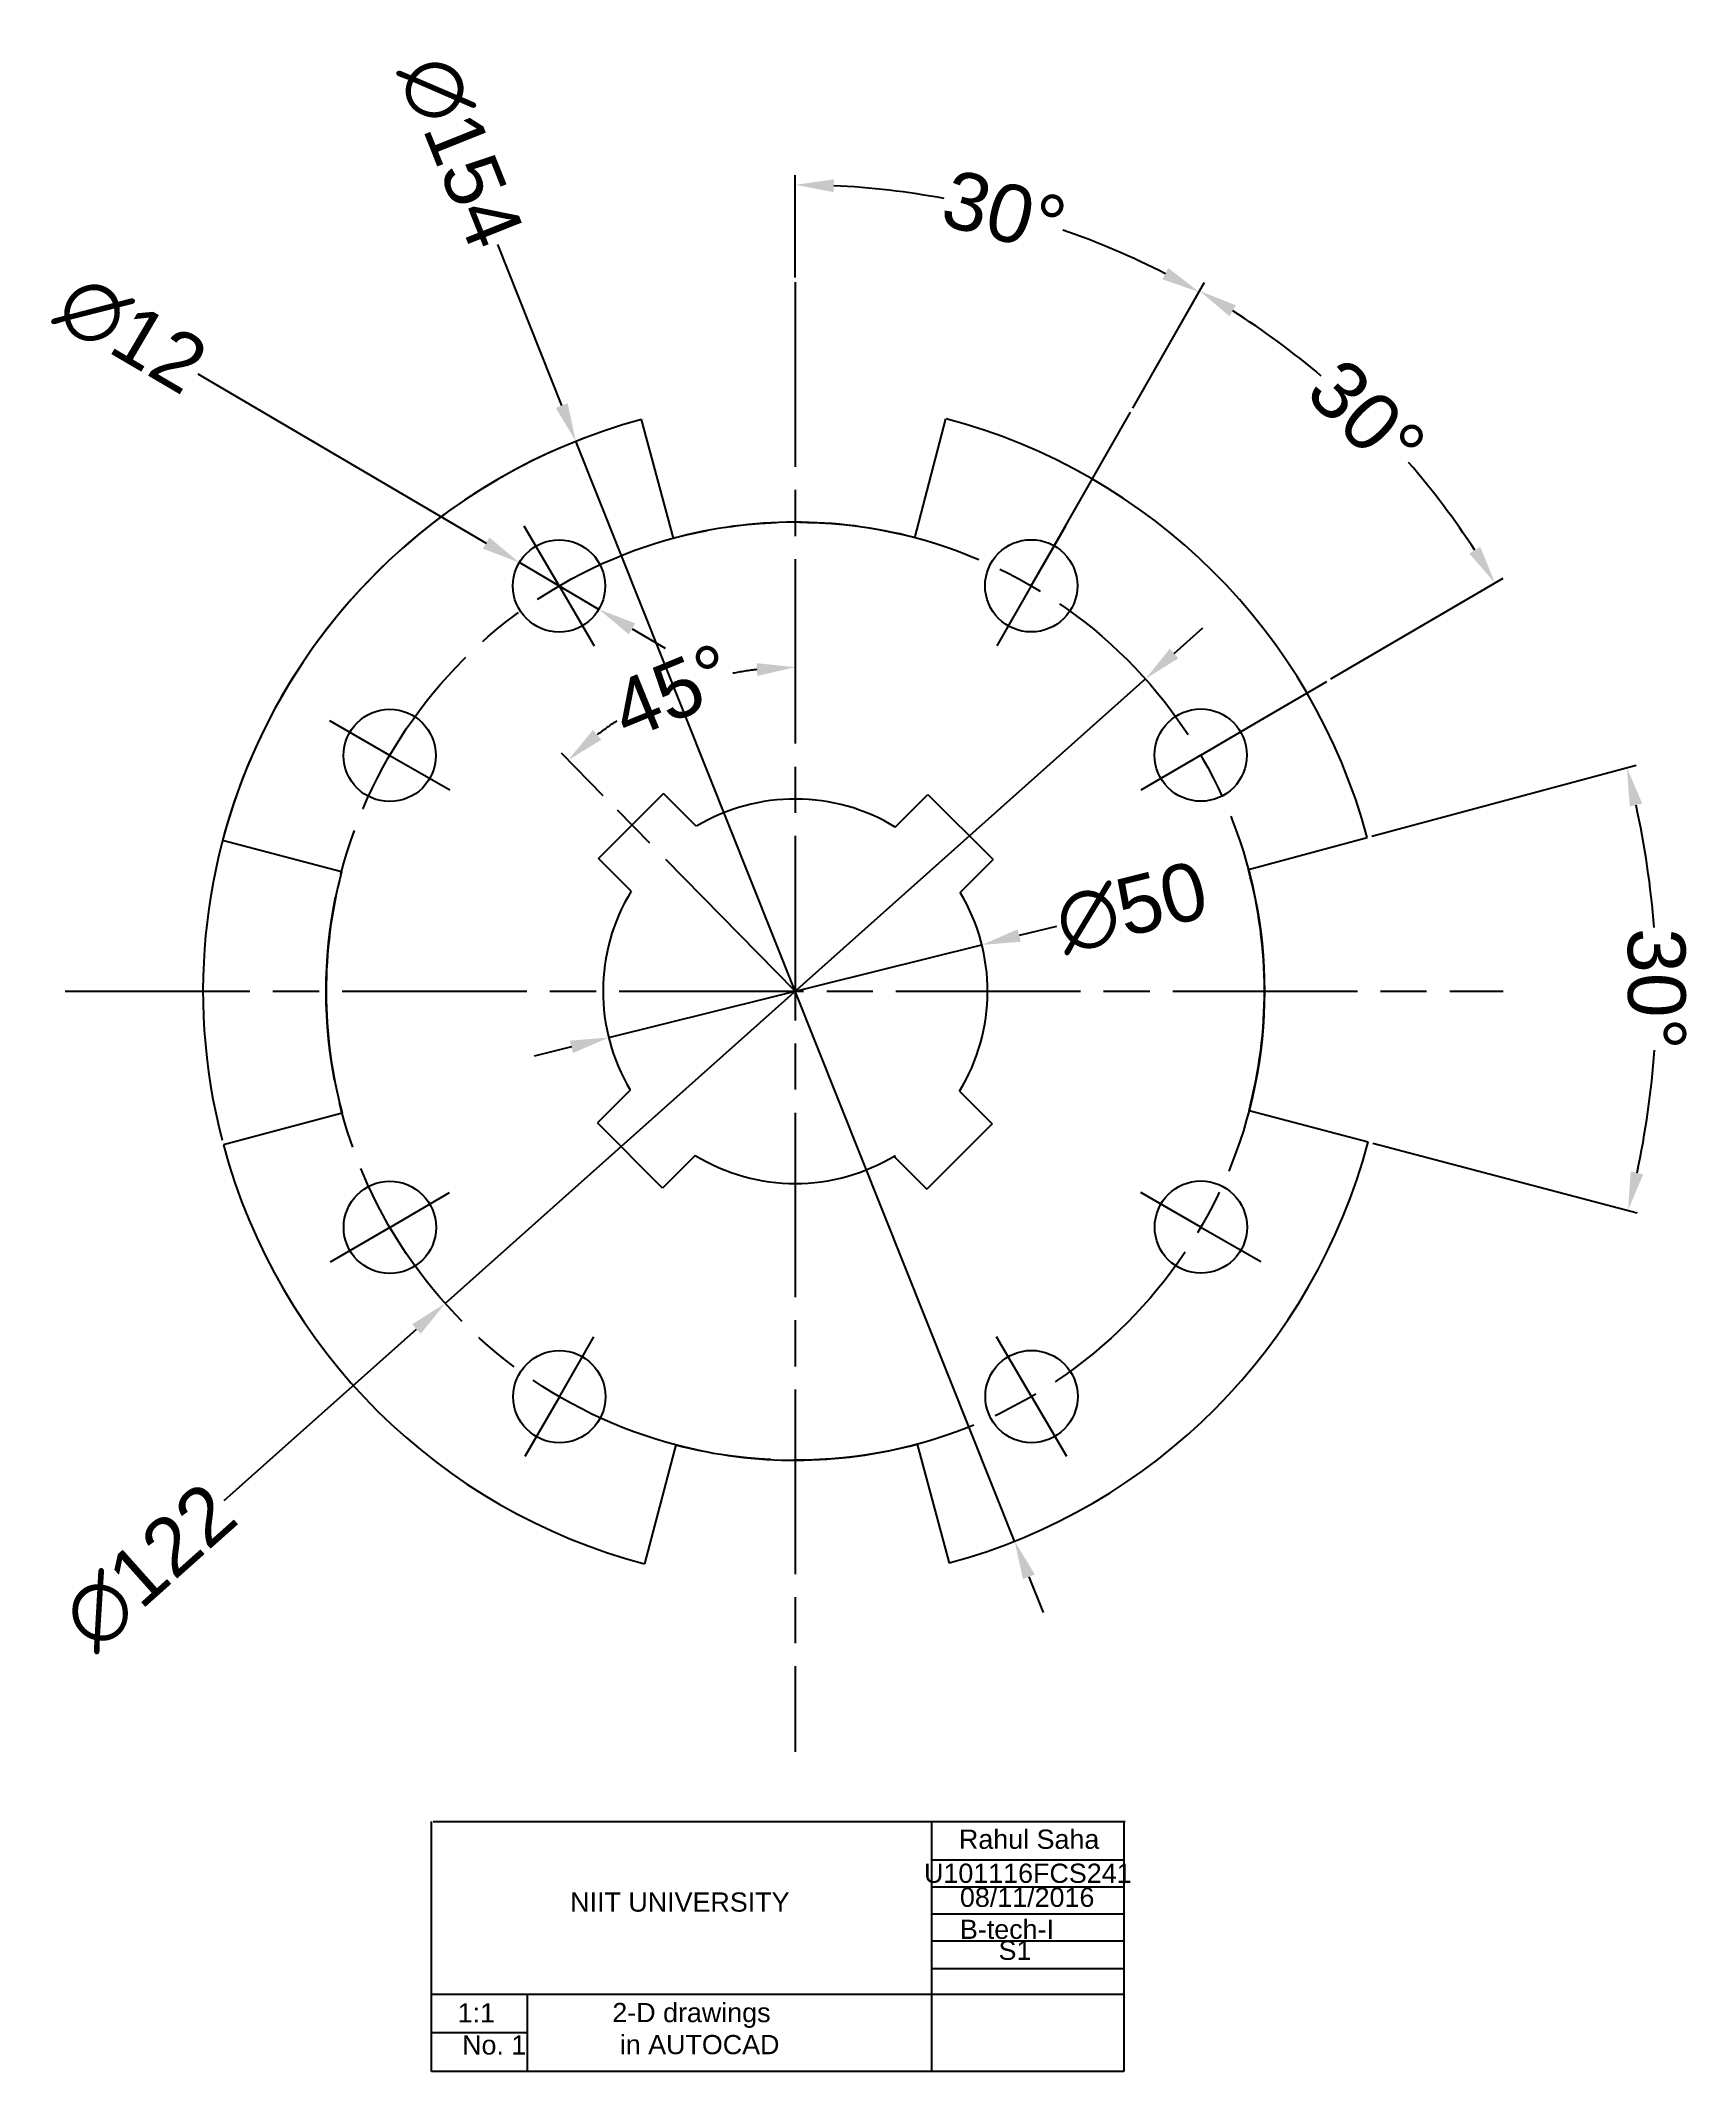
# Model space of a CAD drawing. Header units: millimetres. Extents: x 127 to 3869, y 42 to 1456.
# Drawn here: x 127.5 to 342.5, y 41.8 to 305.9 of the extents above; entities outside this region: 1.
import ezdxf

# ---------------------------------------------------------------- set-up
doc = ezdxf.new("R2010")
doc.units = ezdxf.units.MM
doc.linetypes.add('ACAD_ISO08W100', pattern=[36, 24, -3, 6, -3])
doc.styles.get("Standard").update_dxf_attribs({"font": 'arial.ttf'})
doc.dimstyles.new('ISO-25', dxfattribs={"dimtxt": 7.5, "dimasz": 5, "dimexe": 1.25, "dimexo": 0.625, "dimtad": 0, "dimtxsty": 'Standard', "dimcen": 2.5, "dimclrd": 2, "dimclrt": 6, "dimadec": 0, "dimazin": 0, "dimtfac": 1, "dimtmove": 0, "dimatfit": 3, "dimfxl": 1, "dimarcsym": 0})

# ---------------------------------------------------------------- blocks, each defined once
blk = doc.blocks.new('*U1')
for p, q in [((-6.36, 2.12), (-2.12, 6.36)), ((-2.12, 6.36), (6.36, -2.12)), ((2.12, -6.36), (6.36, -2.12))]:
    blk.add_line(p, q)
blk = doc.blocks.new('*U2')
at = {"color": 0, "linetype": 'ByBlock', "lineweight": -2, "transparency": 16777216}
for p, rotation in [((183.4, 165.77), 89.99999999999999), ((183.27, 127.17), 180), ((221.87, 127.04), 269.9999999999999)]:
    blk.add_blockref('*U1', p, dxfattribs=dict(at, rotation=rotation))
blk.add_blockref('*U1', (222, 165.64), dxfattribs=at)
blk = doc.blocks.new('*U3')
for p, q in [((-29.42, 13.84), (-25.35, 29.31)), ((13.97, -29.31), (29.42, -25.16))]:
    blk.add_line(p, q)
at = {"linetype": 'ACAD_ISO08W100'}
for p, q in [((-14.27, 7.58), (-9.78, 15.38)), ((-14.27, 7.58), (-18.76, -0.22)), ((7.77, -14.44), (15.53, -9.9)), ((7.77, -14.44), (0, -18.99))]:
    blk.add_line(p, q, dxfattribs=at)
for centre in [(-14.27, 7.58), (7.77, -14.44)]:
    blk.add_circle(centre, 6)
blk.add_arc((-44.94, -45.15), 77, 15.0491, 75.2571)
blk = doc.blocks.new('*U4')
at = {"color": 0, "linetype": 'ByBlock', "lineweight": -2, "transparency": 16777216}
for p, rotation in [((157.48, 191.34), 90), ((157.69, 101.25), 180), ((247.79, 101.46), 270)]:
    blk.add_blockref('*U3', p, dxfattribs=dict(at, rotation=rotation))
blk.add_blockref('*U3', (247.58, 191.55), dxfattribs=at)
blk = doc.blocks.new('*D5')
at = {"color": 0, "linetype": 'ACAD_ISO08W100', "lineweight": -2, "transparency": 16777216}
blk.add_line((200.63, 207.67), (195.19, 213.21), dxfattribs=at)
at = {"color": 2, "linetype": 'ACAD_ISO08W100', "lineweight": -2, "transparency": 16777216}
for start, end in [(96.8028, 101.1234), (123.3801, 127.7006)]:
    blk.add_arc((225.6, 182.26), 42.14, start, end, dxfattribs=at)
at = {"color": 2, "linetype": 'ACAD_ISO08W100', "transparency": 16777216}
for points in [[(220.56, 224.93), (220.66, 223.27), (225.6, 224.4)], [(200.38, 214.97), (199.28, 216.23), (196.06, 212.31)]]:
    blk.add_solid(points, dxfattribs=at)
at = {"layer": 'Defpoints', "color": 0, "linetype": 'ACAD_ISO08W100', "transparency": 16777216}
for p in [(225.6, 274.46), (214.81, 222.99), (201.06, 207.22), (225.6, 182.26), (225.6, 83.34)]:
    blk.add_point(p, dxfattribs=at)
at = {"color": 6, "linetype": 'ACAD_ISO08W100', "transparency": 16777216, "insert": (209.64, 221.26), "char_height": 7.5, "attachment_point": 5, "rotation": 22.2517}
blk.add_mtext('45°', dxfattribs=at)
blk = doc.blocks.new('*D6')
at = {"color": 0, "lineweight": -2, "transparency": 16777216}
for p, q in [((225.6, 275.09), (225.6, 288.39)), ((269.49, 258.1), (278.73, 274.29))]:
    blk.add_line(p, q, dxfattribs=at)
at = {"color": 2, "lineweight": -2, "transparency": 16777216}
for start, end in [(79.4595, 87.295), (62.9831, 70.8187)]:
    blk.add_arc((225.6, 181.22), 105.92, start, end, dxfattribs=at)
at = {"color": 2, "transparency": 16777216}
for points in [[(230.58, 286.19), (230.62, 287.85), (225.6, 287.14)], [(274.11, 276.31), (273.32, 274.85), (278.11, 273.2)]]:
    blk.add_solid(points, dxfattribs=at)
at = {"layer": 'Defpoints', "color": 0, "transparency": 16777216}
for p in [(261.5, 280.87), (225.6, 274.46), (269.18, 257.56), (259.26, 240.19), (225.6, 83.34)]:
    blk.add_point(p, dxfattribs=at)
at = {"color": 6, "transparency": 16777216, "insert": (252.76, 283.59), "char_height": 7.5, "attachment_point": 5, "rotation": 345.1391}
blk.add_mtext('30°', dxfattribs=at)
blk = doc.blocks.new('*D7')
at = {"color": 0, "lineweight": -2, "transparency": 16777216}
for p, q in [((269.49, 258.1), (278.81, 274.43)), ((295.24, 222.88), (317.65, 235.99))]:
    blk.add_line(p, q, dxfattribs=at)
at = {"color": 2, "lineweight": -2, "transparency": 16777216}
for start, end in [(49.6838, 57.5364), (33.0727, 40.9253)]:
    blk.add_arc((226.38, 182.59), 104.5, start, end, dxfattribs=at)
at = {"color": 2, "transparency": 16777216}
for points in [[(282.04, 270.04), (282.9, 271.47), (278.19, 273.34)], [(314.66, 240.05), (313.24, 239.18), (316.57, 235.36)]]:
    blk.add_solid(points, dxfattribs=at)
at = {"layer": 'Defpoints', "color": 0, "transparency": 16777216}
for p in [(269.18, 257.56), (306.06, 250.2), (259.26, 240.19), (294.7, 222.57), (286.07, 217.52)]:
    blk.add_point(p, dxfattribs=at)
at = {"color": 6, "transparency": 16777216, "insert": (299.88, 256.87), "char_height": 7.5, "attachment_point": 5, "rotation": 315.3045}
blk.add_mtext('30°', dxfattribs=at)
blk = doc.blocks.new('*D8')
at = {"color": 0, "lineweight": -2, "transparency": 16777216}
for p, q in [((300.56, 202.42), (334.92, 211.66)), ((300.67, 162.51), (335.08, 153.45))]:
    blk.add_line(p, q, dxfattribs=at)
at = {"color": 2, "lineweight": -2, "transparency": 16777216}
for start, end in [(4.24, 12.4901), (347.8161, 356.0662)]:
    blk.add_arc((225.6, 182.26), 111.96, start, end, dxfattribs=at)
at = {"color": 2, "transparency": 16777216}
for points in [[(334.1, 206.28), (335.72, 206.67), (333.72, 211.33)], [(335.84, 158.44), (334.22, 158.83), (333.87, 153.77)]]:
    blk.add_solid(points, dxfattribs=at)
at = {"layer": 'Defpoints', "color": 0, "transparency": 16777216}
for p in [(299.96, 202.26), (284.51, 198.1), (337.16, 172.87), (284.59, 166.74), (300.06, 162.67)]:
    blk.add_point(p, dxfattribs=at)
at = {"color": 6, "transparency": 16777216, "insert": (337.56, 182.56), "char_height": 7.5, "attachment_point": 5, "rotation": 270.1531}
blk.add_mtext('30°', dxfattribs=at)
blk = doc.blocks.new('*D9')
at = {"color": 2, "lineweight": -2, "transparency": 16777216}
for p, q in [((147.93, 262.58), (185.41, 240.54)), ((200.06, 231.93), (189.72, 238.01)), ((204.37, 229.39), (208.68, 226.86))]:
    blk.add_line(p, q, dxfattribs=at)
at = {"color": 2, "transparency": 16777216}
for points in [[(185.83, 241.26), (184.98, 239.83), (189.72, 238.01)], [(204.79, 230.11), (203.95, 228.68), (200.06, 231.93)]]:
    blk.add_solid(points, dxfattribs=at)
at = {"layer": 'Defpoints', "color": 0, "transparency": 16777216}
for p in [(189.72, 238.01), (200.06, 231.93)]:
    blk.add_point(p, dxfattribs=at)
at = {"color": 6, "transparency": 16777216, "insert": (139.28, 267.66), "char_height": 7.5, "attachment_point": 5, "rotation": 329.5496}
blk.add_mtext('∅12', dxfattribs=at)
blk = doc.blocks.new('*D10')
at = {"color": 2, "lineweight": -2, "transparency": 16777216}
for p, q in [((259.56, 190.7), (254.71, 189.5)), ((201.34, 176.23), (249.86, 188.29)), ((196.48, 175.03), (191.63, 173.82))]:
    blk.add_line(p, q, dxfattribs=at)
at = {"color": 2, "transparency": 16777216}
for points in [[(254.51, 190.31), (254.91, 188.69), (249.86, 188.29)], [(196.28, 175.84), (196.68, 174.22), (201.34, 176.23)]]:
    blk.add_solid(points, dxfattribs=at)
at = {"layer": 'Defpoints', "color": 0, "transparency": 16777216}
for p in [(249.86, 188.29), (201.34, 176.23)]:
    blk.add_point(p, dxfattribs=at)
at = {"color": 6, "transparency": 16777216, "insert": (269.33, 193.13), "char_height": 7.5, "attachment_point": 5, "rotation": 13.9551}
blk.add_mtext('∅50', dxfattribs=at)
blk = doc.blocks.new('*D11')
at = {"color": 2, "lineweight": -2, "transparency": 16777216}
for p, q in [((274.85, 226.2), (278.58, 229.52)), ((271.12, 222.87), (180.08, 141.66)), ((151.32, 116.01), (176.34, 138.33))]:
    blk.add_line(p, q, dxfattribs=at)
at = {"color": 2, "transparency": 16777216}
for points in [[(274.3, 226.82), (275.41, 225.57), (271.12, 222.87)], [(175.79, 138.95), (176.9, 137.71), (180.08, 141.66)]]:
    blk.add_solid(points, dxfattribs=at)
at = {"layer": 'Defpoints', "color": 0, "transparency": 16777216}
for p in [(271.12, 222.87), (180.08, 141.66)]:
    blk.add_point(p, dxfattribs=at)
at = {"color": 6, "transparency": 16777216, "insert": (141.65, 107.39), "char_height": 7.5, "attachment_point": 5, "rotation": 41.7324}
blk.add_mtext('∅122', dxfattribs=at)
blk = doc.blocks.new('*D12')
at = {"color": 2, "lineweight": -2, "transparency": 16777216}
for p, q in [((186.88, 279.36), (195.22, 258.43)), ((254.12, 110.74), (197.07, 253.78)), ((255.97, 106.1), (257.83, 101.45))]:
    blk.add_line(p, q, dxfattribs=at)
at = {"color": 0, "lineweight": -2, "transparency": 16777216}
blk.add_arc((225.6, 182.26), 77, 110.8125, 194.584, dxfattribs=at)
at = {"color": 2, "transparency": 16777216}
for points in [[(196, 258.74), (194.45, 258.12), (197.07, 253.78)], [(256.75, 106.4), (255.2, 105.79), (254.12, 110.74)]]:
    blk.add_solid(points, dxfattribs=at)
at = {"layer": 'Defpoints', "color": 0, "transparency": 16777216}
for p in [(197.07, 253.78), (254.12, 110.74)]:
    blk.add_point(p, dxfattribs=at)
at = {"color": 6, "transparency": 16777216, "insert": (182.07, 291.41), "char_height": 7.5, "attachment_point": 5, "rotation": 291.7426}
blk.add_mtext('∅154', dxfattribs=at)

msp = doc.modelspace()

# ---------------------------------------------------------------- linework, layer by layer
at = {"linetype": 'ACAD_ISO08W100'}
for p, q in [((225.598, 274.463), (225.598, 83.337)), ((259.264, 240.19), (269.179, 257.559)), ((256.268, 234.991), (260.262, 241.923)), ((286.073, 217.515), (294.704, 222.565)), ((225.598, 182.262), (201.064, 207.225)), ((130.686, 182.262), (317.626, 182.262))]:
    msp.add_line(p, q, dxfattribs=at)
for p, q in [((247.087, 195.132), (247.052, 195.097)), ((178.294, 41.781), (178.294, 74.281)), ((178.5, 74.281), (268.5, 74.281)), ((243.294, 74.281), (243.294, 41.781)), ((268.294, 74.281), (268.294, 41.781)), ((243.294, 69.281), (268.294, 69.281)), ((243.294, 65.781), (268.294, 65.781)), ((243.294, 62.281), (268.294, 62.281)), ((243.294, 58.781), (268.294, 58.781)), ((243.294, 55.174), (268.294, 55.174)), ((268.294, 51.781), (178.294, 51.781)), ((190.794, 41.781), (190.794, 51.781)), ((190.794, 46.781), (178.294, 46.781)), ((268.294, 41.781), (178.294, 41.781))]:
    msp.add_line(p, q)
msp.add_circle((225.598, 182.262), 61, dxfattribs=at)
for radius, start, end in [(61, 75.25705, 105.04911), (25, 58.66236, 120.88935), (61, 345.25705, 15.04911), (61, 165.25705, 195.04911), (25, 148.66236, 210.88904), (25, 328.66236, 30.88904), (25, 238.66236, 301.36486), (61, 255.25705, 285.04911)]:
    msp.add_arc((225.598, 182.262), radius, start, end)

# ---------------------------------------------------------------- block references
msp.add_blockref('*U4', (22.963, 35.859), dxfattribs=at)
msp.add_blockref('*U2', (22.963, 35.859))

# ---------------------------------------------------------------- texts
for s, p in [('U101116FCS241', (3842.246, 1453.21)), ('Rahul Saha', (246.877, 70.727)), ('U101116FCS241', (242.338, 66.299))]:
    msp.add_text(s, height=2.5).set_placement(p)
at = {"char_height": 2.5, "attachment_point": 1}
for s, width, heights, insert in [('NIIT UNIVERSITY', 45.56866, [0], (196.327, 65.053)), ('08/11/2016\\PB-tech-I', 25, [0], (247.007, 65.677)), ('         S1', 25, [0], (243.294, 58.781)), ('\\pi-2.5,l2.5;1:1\\P', 12.5, [0], (181.698, 50.647)), ('    No. 1', 12.5, [4.691], (178.397, 46.471))]:
    msp.add_mtext_dynamic_manual_height_columns(s, width=width, gutter_width=12.5, heights=heights, dxfattribs=dict(at, insert=insert))
at = {"insert": (201.809, 50.683), "char_height": 2.5, "width": 25.37818, "attachment_point": 1}
msp.add_mtext('2-D drawings\\P in AUTOCAD', dxfattribs=at)

# ---------------------------------------------------------------- dimensions: what is measured, and where the dimension line sits
for p1, p2, picture, middle in [((254.121, 110.74), (197.074, 253.784), '*D12', (182.069, 291.408)), ((200.062, 231.928), (189.717, 238.01), '*D9', (139.276, 267.663)), ((271.12, 222.867), (180.076, 141.657), '*D11', (141.653, 107.385))]:
    dim = msp.add_diameter_dim_2p(p1=p1, p2=p2, dimstyle='ISO-25')
    dim.commit()
    dim.dimension.update_dxf_attribs({"geometry": picture, "text_midpoint": middle, "dimtype": 163})
for base, line1, line2, picture, middle in [((261.501, 280.866), ((259.264, 240.19), (269.179, 257.559)), ((225.598, 274.463), (225.598, 83.337)), '*D6', (252.763, 283.594)), ((306.062, 250.197), ((286.073, 217.515), (294.704, 222.565)), ((259.264, 240.19), (269.179, 257.559)), '*D7', (299.878, 256.873)), ((337.161, 172.87), ((284.589, 166.739), (300.063, 162.667)), ((284.505, 198.101), (299.957, 202.255)), '*D8', (337.556, 182.561))]:
    dim = msp.add_angular_dim_2l(base=base, line1=line1, line2=line2, dimstyle='ISO-25')
    dim.commit()
    dim.dimension.update_dxf_attribs({"geometry": picture, "text_midpoint": middle})
at = {"linetype": 'ACAD_ISO08W100'}
dim = msp.add_angular_dim_2l(base=(214.809, 222.995), line1=((225.598, 274.463), (225.598, 83.337)), line2=((225.598, 182.262), (201.064, 207.225)), dimstyle='ISO-25', dxfattribs=at)
dim.commit()
dim.dimension.update_dxf_attribs({"geometry": '*D5', "text_midpoint": (209.641, 221.261)})
dim = msp.add_diameter_dim_2p(p1=(201.335, 176.233), p2=(249.86, 188.291), dimstyle='ISO-25')
dim.commit()
dim.dimension.update_dxf_attribs({"geometry": '*D10', "text_midpoint": (269.331, 193.13)})

doc.saveas('drawing.dxf')
